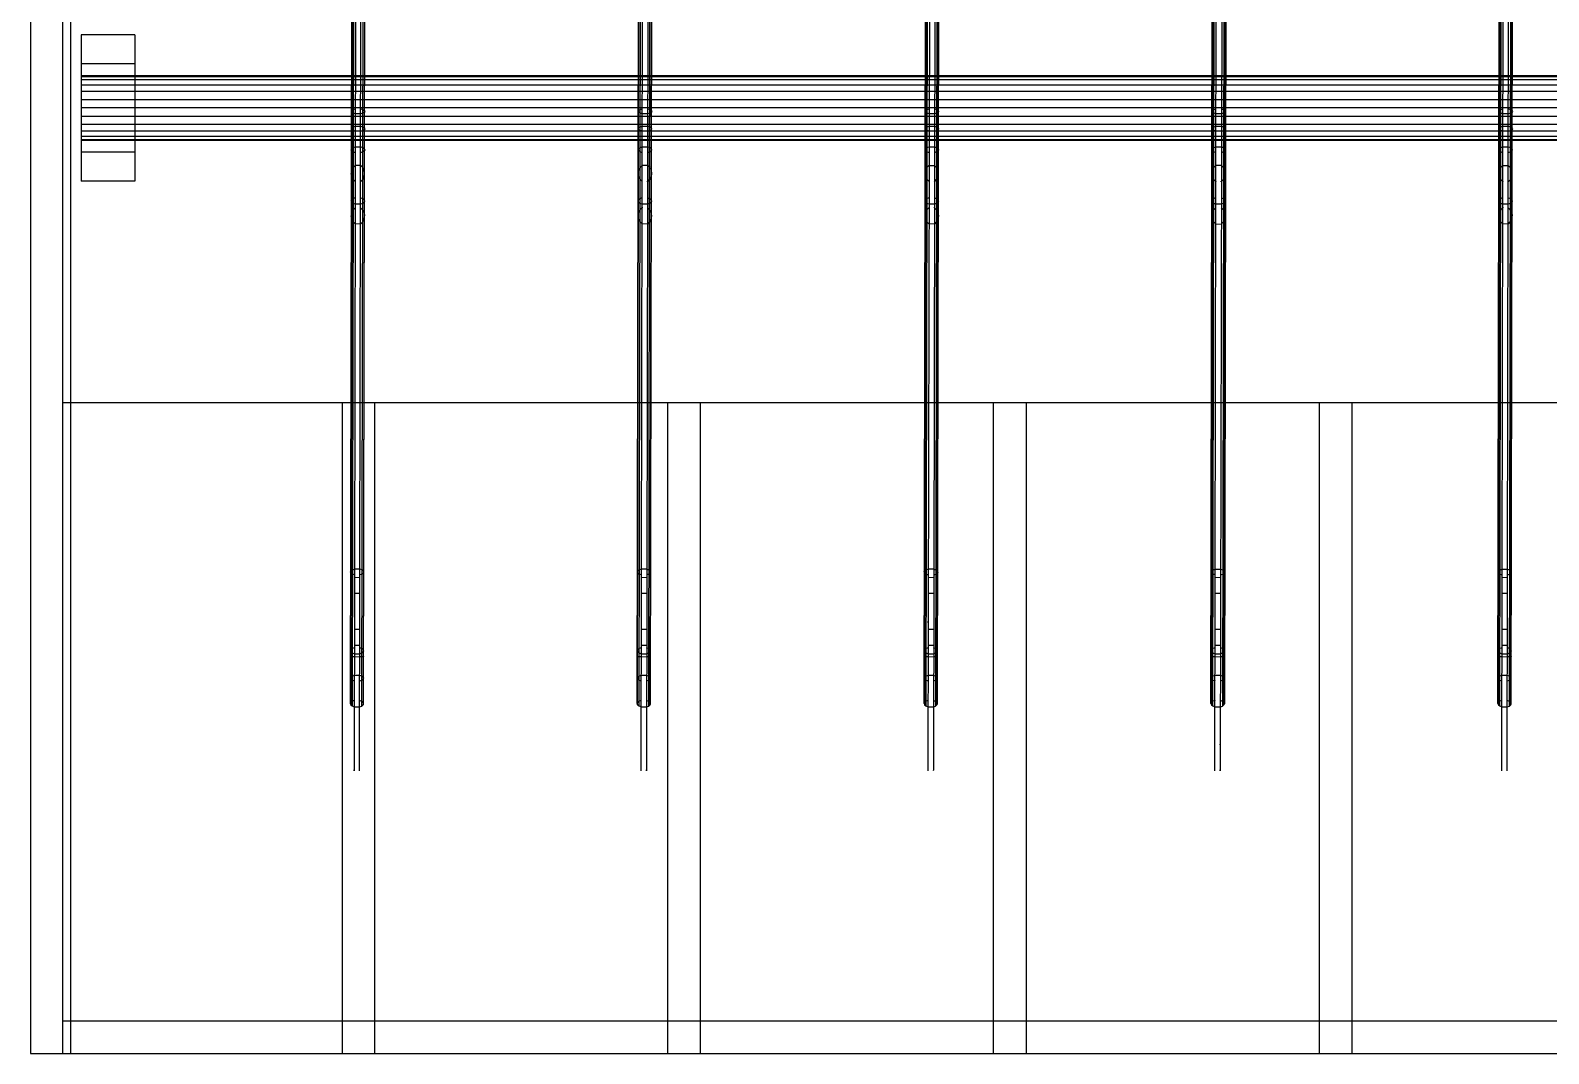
# Model space of a CAD drawing. Header units: inches. Extents: x 0 to 54693, y 0 to 31146.
# Drawn here: x 48653.8 to 49120, y 17643.4 to 17957.7 of the extents above; entities that cross this region are included whole.
import ezdxf

# ---------------------------------------------------------------- set-up
doc = ezdxf.new("R2010")
doc.units = ezdxf.units.IN
doc.header["$MEASUREMENT"] = 0
doc.layers.add('Added', color=3, linetype='Continuous')

msp = doc.modelspace()

# ---------------------------------------------------------------- linework, layer by layer
at = {"layer": 'Added', "linetype": 'Continuous', "lineweight": -2, "ltscale": 0.18}
for p, q in [((48653.82, 18243.35), (48653.82, 17643.35)), ((48663.82, 17643.35), (48663.82, 18243.35)), ((48666.24, 17643.35), (48666.24, 18224.35)), ((48754, 18140.19), (48753.23, 17730.21)), ((48754.88, 17730.2), (48755.65, 18140.18)), ((48841.32, 17730.21), (48842.09, 18140.19)), ((48843.73, 18139.88), (48842.97, 17730.2)), ((48930.18, 18140.19), (48929.41, 17730.21)), ((48931.82, 18140.18), (48931.06, 17730.5)), ((49017.5, 17730.21), (49018.27, 18140.19)), ((49019.91, 18139.88), (49019.14, 17730.2)), ((49105.59, 17730.51), (49106.35, 18140.19)), ((49107.23, 17730.2), (49108, 18140.18)), ((48752.72, 18114.77), (48752.04, 17750.87)), ((48752.87, 18115.08), (48752.19, 17750.48)), ((48753.3, 18115.36), (48752.62, 17750.14)), ((48755.57, 17750.13), (48756.25, 18115.34)), ((48756.68, 18115.06), (48756, 17750.46)), ((48756.15, 17750.85), (48756.83, 18114.75)), ((48840.13, 17750.87), (48840.81, 18114.77)), ((48840.28, 17750.48), (48840.96, 18115.08)), ((48840.7, 17750.14), (48841.39, 18115.36)), ((48843.66, 17750.13), (48844.34, 18115.34)), ((48844.09, 17750.46), (48844.77, 18115.06)), ((48844.24, 17750.85), (48844.92, 18114.75)), ((48928.22, 17750.87), (48928.9, 18114.77)), ((48929.05, 18115.08), (48928.36, 17750.48)), ((48929.48, 18115.36), (48928.79, 17750.14)), ((48932.43, 18115.34), (48931.75, 17750.13)), ((48932.18, 17750.46), (48932.86, 18115.06)), ((48932.33, 17750.85), (48933.01, 18114.75)), ((49016.3, 17750.87), (49016.99, 18114.77)), ((49017.14, 18115.08), (49016.45, 17750.48)), ((49016.88, 17750.14), (49017.57, 18115.36)), ((49020.52, 18115.34), (49019.83, 17750.13)), ((49020.26, 17750.46), (49020.95, 18115.06)), ((49021.1, 18114.75), (49020.42, 17750.85)), ((49104.39, 17750.87), (49105.07, 18114.77)), ((49104.54, 17750.48), (49105.22, 18115.08)), ((49104.97, 17750.14), (49105.65, 18115.36)), ((49107.92, 17750.13), (49108.61, 18115.34)), ((49108.35, 17750.46), (49109.04, 18115.06)), ((49108.5, 17750.85), (49109.19, 18114.75)), ((48685.9, 17956.35), (48669.45, 17956.35)), ((48669.45, 17956.35), (48669.45, 17911.35)), ((48685.9, 17956.35), (48685.9, 17911.35)), ((48685.9, 17947.35), (48669.45, 17947.35)), ((48669.45, 17943.85), (49623.59, 17943.85)), ((48669.45, 17943.85), (48669.45, 17943.51)), ((48669.45, 17943.51), (49623.59, 17943.51)), ((49623.59, 17942.51), (48669.45, 17942.51)), ((48669.45, 17940.92), (49623.59, 17940.92)), ((49623.59, 17938.85), (48669.45, 17938.85)), ((48669.45, 17936.44), (49623.59, 17936.44)), ((49623.59, 17933.85), (48669.45, 17933.85)), ((48752.38, 17932.81), (48752.53, 17933.11)), ((48752.53, 17933.11), (48752.96, 17933.37)), ((48752.96, 17933.37), (48753.61, 17933.56)), ((48755.26, 17933.55), (48755.91, 17933.36)), ((48755.91, 17933.36), (48756.34, 17933.09)), ((48756.34, 17933.09), (48756.49, 17932.79)), ((48840.47, 17932.81), (48840.62, 17933.11)), ((48840.62, 17933.11), (48841.05, 17933.37)), ((48841.05, 17933.37), (48841.7, 17933.56)), ((48843.35, 17933.55), (48844, 17933.36)), ((48844, 17933.36), (48844.43, 17933.09)), ((48844.43, 17933.09), (48844.58, 17932.79)), ((48928.56, 17932.81), (48928.71, 17933.11)), ((48928.71, 17933.11), (48929.14, 17933.37)), ((48929.14, 17933.37), (48929.79, 17933.56)), ((48931.44, 17933.55), (48932.09, 17933.36)), ((48932.09, 17933.36), (48932.52, 17933.09)), ((48932.52, 17933.09), (48932.67, 17932.79)), ((49016.64, 17932.81), (49016.79, 17933.11)), ((49016.79, 17933.11), (49017.22, 17933.37)), ((49017.22, 17933.37), (49017.88, 17933.56)), ((49019.52, 17933.55), (49020.18, 17933.36)), ((49020.18, 17933.36), (49020.61, 17933.09)), ((49020.61, 17933.09), (49020.76, 17932.79)), ((49104.73, 17932.81), (49104.88, 17933.11)), ((49104.88, 17933.11), (49105.31, 17933.37)), ((49105.31, 17933.37), (49105.97, 17933.56)), ((49107.61, 17933.55), (49108.27, 17933.36)), ((49108.27, 17933.36), (49108.7, 17933.09)), ((49108.7, 17933.09), (49108.84, 17932.79)), ((49623.59, 17931.26), (48669.45, 17931.26)), ((48669.45, 17928.85), (49623.59, 17928.85)), ((48752.53, 17932.51), (48752.38, 17932.81)), ((48752.96, 17932.25), (48752.53, 17932.51)), ((48752.95, 17928.07), (48753.6, 17928.26)), ((48753.61, 17932.05), (48752.96, 17932.25)), ((48753.6, 17928.26), (48755.25, 17928.26)), ((48755.26, 17932.04), (48753.61, 17932.05)), ((48755.25, 17928.26), (48755.9, 17928.05)), ((48755.91, 17932.23), (48755.26, 17932.04)), ((48756.34, 17932.49), (48755.91, 17932.23)), ((48756.49, 17932.79), (48756.34, 17932.49)), ((48840.62, 17932.51), (48840.47, 17932.81)), ((48841.05, 17932.25), (48840.62, 17932.51)), ((48841.04, 17928.07), (48841.69, 17928.26)), ((48841.7, 17932.05), (48841.05, 17932.25)), ((48841.69, 17928.26), (48843.34, 17928.26)), ((48843.35, 17932.04), (48841.7, 17932.05)), ((48843.34, 17928.26), (48843.99, 17928.05)), ((48844, 17932.23), (48843.35, 17932.04)), ((48844.43, 17932.49), (48844, 17932.23)), ((48844.58, 17932.79), (48844.43, 17932.49)), ((48928.71, 17932.51), (48928.56, 17932.81)), ((48929.13, 17932.25), (48928.71, 17932.51)), ((48929.79, 17932.05), (48929.13, 17932.25)), ((48929.13, 17928.07), (48929.78, 17928.26)), ((48929.78, 17928.26), (48931.43, 17928.26)), ((48931.43, 17932.04), (48929.79, 17932.05)), ((48932.09, 17932.23), (48931.43, 17932.04)), ((48931.43, 17928.26), (48932.08, 17928.05)), ((48932.52, 17932.49), (48932.09, 17932.23)), ((48932.67, 17932.79), (48932.52, 17932.49)), ((49016.79, 17932.51), (49016.64, 17932.81)), ((49017.22, 17932.25), (49016.79, 17932.51)), ((49017.21, 17928.07), (49017.87, 17928.26)), ((49017.88, 17932.05), (49017.22, 17932.25)), ((49017.87, 17928.26), (49019.51, 17928.26)), ((49019.52, 17932.04), (49017.88, 17932.05)), ((49019.51, 17928.26), (49020.17, 17928.05)), ((49020.18, 17932.23), (49019.52, 17932.04)), ((49020.61, 17932.49), (49020.18, 17932.23)), ((49020.76, 17932.79), (49020.61, 17932.49)), ((49104.88, 17932.51), (49104.73, 17932.81)), ((49105.31, 17932.25), (49104.88, 17932.51)), ((49105.3, 17928.07), (49105.96, 17928.26)), ((49105.96, 17932.05), (49105.31, 17932.25)), ((49107.61, 17932.04), (49105.96, 17932.05)), ((49105.96, 17928.26), (49107.6, 17928.26)), ((49107.6, 17928.26), (49108.26, 17928.05)), ((49108.26, 17932.23), (49107.61, 17932.04)), ((49108.69, 17932.49), (49108.26, 17932.23)), ((49108.84, 17932.79), (49108.69, 17932.49)), ((48669.45, 17926.78), (49623.59, 17926.78)), ((48669.45, 17925.19), (49623.59, 17925.19)), ((48669.45, 17924.19), (49623.59, 17924.19)), ((49623.59, 17923.85), (48669.45, 17923.85)), ((48752.37, 17927.48), (48752.52, 17927.79)), ((48752.52, 17927.16), (48752.37, 17927.48)), ((48752.52, 17927.79), (48752.95, 17928.07)), ((48752.95, 17926.88), (48752.52, 17927.16)), ((48753.6, 17926.67), (48752.95, 17926.88)), ((48755.9, 17926.86), (48755.25, 17926.66)), ((48755.9, 17928.05), (48756.33, 17927.77)), ((48756.33, 17927.14), (48755.9, 17926.86)), ((48756.33, 17927.77), (48756.48, 17927.45)), ((48756.48, 17927.45), (48756.33, 17927.14)), ((48840.46, 17927.48), (48840.61, 17927.79)), ((48840.61, 17927.16), (48840.46, 17927.48)), ((48840.61, 17927.79), (48841.04, 17928.07)), ((48841.04, 17926.88), (48840.61, 17927.16)), ((48841.69, 17926.67), (48841.04, 17926.88)), ((48843.99, 17926.86), (48843.33, 17926.66)), ((48843.99, 17928.05), (48844.42, 17927.77)), ((48844.42, 17927.14), (48843.99, 17926.86)), ((48844.42, 17927.77), (48844.57, 17927.45)), ((48844.57, 17927.45), (48844.42, 17927.14)), ((48928.55, 17927.48), (48928.7, 17927.79)), ((48928.7, 17927.16), (48928.55, 17927.48)), ((48928.7, 17927.79), (48929.13, 17928.07)), ((48929.12, 17926.88), (48928.7, 17927.16)), ((48929.78, 17926.67), (48929.12, 17926.88)), ((48932.08, 17926.86), (48931.42, 17926.66)), ((48932.08, 17928.05), (48932.51, 17927.77)), ((48932.51, 17927.14), (48932.08, 17926.86)), ((48932.51, 17927.77), (48932.66, 17927.45)), ((48932.66, 17927.45), (48932.51, 17927.14)), ((49016.63, 17927.48), (49016.78, 17927.79)), ((49016.78, 17927.16), (49016.63, 17927.48)), ((49016.78, 17927.79), (49017.21, 17928.07)), ((49017.21, 17926.88), (49016.78, 17927.16)), ((49017.87, 17926.67), (49017.21, 17926.88)), ((49020.17, 17926.86), (49019.51, 17926.66)), ((49020.17, 17928.05), (49020.6, 17927.77)), ((49020.6, 17927.14), (49020.17, 17926.86)), ((49020.6, 17927.77), (49020.75, 17927.45)), ((49020.75, 17927.45), (49020.6, 17927.14)), ((49104.72, 17927.48), (49104.87, 17927.79)), ((49104.87, 17927.16), (49104.72, 17927.48)), ((49104.87, 17927.79), (49105.3, 17928.07)), ((49105.3, 17926.88), (49104.87, 17927.16)), ((49105.95, 17926.67), (49105.3, 17926.88)), ((49108.25, 17926.86), (49107.6, 17926.66)), ((49108.68, 17927.14), (49108.25, 17926.86)), ((49108.26, 17928.05), (49108.69, 17927.77)), ((49108.83, 17927.45), (49108.68, 17927.14)), ((49108.69, 17927.77), (49108.83, 17927.45)), ((48669.45, 17920.35), (48685.9, 17920.35)), ((48752.36, 17921), (48752.51, 17921.36)), ((48752.51, 17920.64), (48752.36, 17921)), ((48752.51, 17921.36), (48752.94, 17921.68)), ((48752.94, 17920.32), (48752.51, 17920.64)), ((48752.94, 17921.68), (48753.59, 17921.9)), ((48753.59, 17920.09), (48752.94, 17920.32)), ((48753.59, 17921.9), (48755.24, 17921.89)), ((48755.89, 17920.31), (48755.23, 17920.08)), ((48755.24, 17921.89), (48755.89, 17921.66)), ((48755.89, 17921.66), (48756.32, 17921.34)), ((48756.32, 17920.62), (48755.89, 17920.31)), ((48756.32, 17921.34), (48756.47, 17920.98)), ((48756.47, 17920.98), (48756.32, 17920.62)), ((48840.45, 17921), (48840.6, 17921.36)), ((48840.59, 17920.64), (48840.45, 17921)), ((48841.02, 17920.32), (48840.59, 17920.64)), ((48840.6, 17921.36), (48841.03, 17921.68)), ((48841.68, 17920.09), (48841.02, 17920.32)), ((48841.03, 17921.68), (48841.68, 17921.9)), ((48841.68, 17921.9), (48843.33, 17921.89)), ((48843.98, 17920.31), (48843.32, 17920.08)), ((48843.33, 17921.89), (48843.98, 17921.66)), ((48843.98, 17921.66), (48844.41, 17921.34)), ((48844.41, 17920.62), (48843.98, 17920.31)), ((48844.41, 17921.34), (48844.56, 17920.98)), ((48844.56, 17920.98), (48844.41, 17920.62)), ((48928.53, 17921), (48928.68, 17921.36)), ((48928.68, 17920.64), (48928.53, 17921)), ((48928.68, 17921.36), (48929.11, 17921.68)), ((48929.11, 17920.32), (48928.68, 17920.64)), ((48929.11, 17921.68), (48929.77, 17921.9)), ((48929.77, 17920.09), (48929.11, 17920.32)), ((48929.77, 17921.9), (48931.41, 17921.89)), ((48931.41, 17921.89), (48932.07, 17921.66)), ((48932.07, 17920.31), (48931.41, 17920.08)), ((48932.07, 17921.66), (48932.5, 17921.34)), ((48932.5, 17920.62), (48932.07, 17920.31)), ((48932.5, 17921.34), (48932.65, 17920.98)), ((48932.65, 17920.98), (48932.5, 17920.62)), ((49016.62, 17921), (49016.77, 17921.36)), ((49016.77, 17920.64), (49016.62, 17921)), ((49016.77, 17921.36), (49017.2, 17921.68)), ((49017.2, 17920.32), (49016.77, 17920.64)), ((49017.2, 17921.68), (49017.86, 17921.9)), ((49017.85, 17920.09), (49017.2, 17920.32)), ((49017.86, 17921.9), (49019.5, 17921.89)), ((49019.5, 17921.89), (49020.16, 17921.66)), ((49020.15, 17920.31), (49019.5, 17920.08)), ((49020.58, 17920.62), (49020.15, 17920.31)), ((49020.16, 17921.66), (49020.59, 17921.34)), ((49020.73, 17920.98), (49020.58, 17920.62)), ((49020.59, 17921.34), (49020.73, 17920.98)), ((49104.71, 17921), (49104.86, 17921.36)), ((49104.86, 17920.64), (49104.71, 17921)), ((49104.86, 17921.36), (49105.29, 17921.68)), ((49105.29, 17920.32), (49104.86, 17920.64)), ((49105.29, 17921.68), (49105.95, 17921.9)), ((49105.94, 17920.09), (49105.29, 17920.32)), ((49105.95, 17921.9), (49107.59, 17921.89)), ((49107.59, 17921.89), (49108.24, 17921.66)), ((49108.24, 17920.31), (49107.59, 17920.08)), ((49108.24, 17921.66), (49108.67, 17921.34)), ((49108.67, 17920.62), (49108.24, 17920.31)), ((49108.67, 17921.34), (49108.82, 17920.98)), ((49108.82, 17920.98), (49108.67, 17920.62)), ((48752.5, 17914.71), (48752.34, 17913.71)), ((48752.93, 17915.57), (48752.5, 17914.71)), ((48752.93, 17915.57), (48753.58, 17916.2)), ((48755.23, 17916.19), (48753.58, 17916.2)), ((48755.88, 17915.56), (48755.23, 17916.19)), ((48756.31, 17914.69), (48755.88, 17915.56)), ((48756.46, 17913.69), (48756.31, 17914.69)), ((48840.43, 17913.71), (48840.58, 17914.71)), ((48841.01, 17915.57), (48840.58, 17914.71)), ((48841.01, 17915.57), (48841.67, 17916.2)), ((48843.32, 17916.19), (48841.67, 17916.2)), ((48843.97, 17915.56), (48843.32, 17916.19)), ((48843.97, 17915.56), (48844.4, 17914.69)), ((48844.4, 17914.69), (48844.54, 17913.69)), ((48928.52, 17913.71), (48928.67, 17914.71)), ((48929.1, 17915.57), (48928.67, 17914.71)), ((48928.67, 17914.71), (48929.1, 17915.57)), ((48929.76, 17916.2), (48929.1, 17915.57)), ((48929.76, 17916.2), (48931.4, 17916.19)), ((48932.06, 17915.56), (48931.4, 17916.19)), ((48932.48, 17914.69), (48932.06, 17915.56)), ((48932.63, 17913.69), (48932.48, 17914.69)), ((49016.61, 17913.71), (49016.76, 17914.71)), ((49017.19, 17915.57), (49016.76, 17914.71)), ((49016.76, 17914.71), (49017.19, 17915.57)), ((49017.85, 17916.2), (49017.19, 17915.57)), ((49019.49, 17916.19), (49017.85, 17916.2)), ((49020.14, 17915.56), (49019.49, 17916.19)), ((49020.57, 17914.69), (49020.14, 17915.56)), ((49020.57, 17914.69), (49020.72, 17913.69)), ((49104.7, 17913.71), (49104.85, 17914.71)), ((49105.28, 17915.57), (49104.85, 17914.71)), ((49105.28, 17915.57), (49105.93, 17916.2)), ((49105.93, 17916.2), (49107.58, 17916.19)), ((49107.58, 17916.19), (49108.23, 17915.56)), ((49108.23, 17915.56), (49108.66, 17914.69)), ((49108.81, 17913.69), (49108.66, 17914.69)), ((48685.9, 17911.35), (48669.45, 17911.35)), ((48752.49, 17912.71), (48752.34, 17913.71)), ((48752.92, 17911.84), (48752.49, 17912.71)), ((48752.92, 17911.84), (48753.57, 17911.2)), ((48755.22, 17911.19), (48755.87, 17911.82)), ((48756.3, 17912.69), (48755.87, 17911.82)), ((48756.3, 17912.69), (48756.46, 17913.69)), ((48840.58, 17912.71), (48840.43, 17913.71)), ((48840.58, 17912.71), (48841.01, 17911.84)), ((48841.01, 17911.84), (48841.66, 17911.2)), ((48841.66, 17911.2), (48841.66, 17911.46)), ((48843.31, 17911.19), (48843.96, 17911.82)), ((48843.31, 17911.19), (48843.31, 17911.39)), ((48843.96, 17911.82), (48844.39, 17912.69)), ((48844.39, 17912.69), (48843.96, 17911.82)), ((48844.54, 17913.69), (48844.39, 17912.69)), ((48928.52, 17913.71), (48928.67, 17912.71)), ((48929.1, 17911.84), (48928.67, 17912.71)), ((48929.75, 17911.2), (48929.1, 17911.84)), ((48931.39, 17911.19), (48932.05, 17911.82)), ((48932.05, 17911.82), (48932.48, 17912.69)), ((48932.48, 17912.69), (48932.05, 17911.82)), ((48932.48, 17912.69), (48932.63, 17913.69)), ((49016.61, 17913.71), (49016.76, 17912.71)), ((49016.76, 17912.71), (49017.18, 17911.84)), ((49017.84, 17911.2), (49017.18, 17911.84)), ((49017.84, 17911.4), (49017.84, 17911.2)), ((49019.48, 17911.19), (49020.14, 17911.82)), ((49019.48, 17911.19), (49019.48, 17911.39)), ((49020.57, 17912.69), (49020.14, 17911.82)), ((49020.72, 17913.69), (49020.57, 17912.69)), ((49104.84, 17912.71), (49104.7, 17913.71)), ((49105.27, 17911.84), (49104.84, 17912.71)), ((49105.27, 17911.84), (49105.93, 17911.2)), ((49105.93, 17911.4), (49105.93, 17911.2)), ((49107.57, 17911.19), (49108.23, 17911.82)), ((49108.66, 17912.69), (49108.23, 17911.82)), ((49108.66, 17912.69), (49108.81, 17913.69)), ((48752.33, 17905.27), (48752.48, 17905.68)), ((48752.48, 17904.86), (48752.33, 17905.27)), ((48752.48, 17905.68), (48752.91, 17906.03)), ((48752.91, 17906.03), (48753.56, 17906.29)), ((48755.21, 17906.28), (48755.86, 17906.02)), ((48755.86, 17906.02), (48756.29, 17905.66)), ((48756.29, 17905.66), (48756.44, 17905.25)), ((48756.44, 17905.25), (48756.29, 17904.84)), ((48840.42, 17905.27), (48840.57, 17905.68)), ((48840.57, 17904.86), (48840.42, 17905.27)), ((48840.57, 17905.68), (48841, 17906.03)), ((48841, 17906.03), (48841.65, 17906.29)), ((48843.3, 17906.28), (48843.95, 17906.02)), ((48843.95, 17906.02), (48844.38, 17905.66)), ((48844.38, 17905.66), (48844.53, 17905.25)), ((48844.53, 17905.25), (48844.38, 17904.84)), ((48928.5, 17905.27), (48928.65, 17905.68)), ((48928.65, 17904.86), (48928.5, 17905.27)), ((48928.65, 17905.68), (48929.09, 17906.03)), ((48929.09, 17906.03), (48929.74, 17906.29)), ((48931.38, 17906.28), (48932.04, 17906.02)), ((48932.04, 17906.02), (48932.47, 17905.66)), ((48932.47, 17905.66), (48932.62, 17905.25)), ((48932.62, 17905.25), (48932.47, 17904.84)), ((49016.59, 17905.27), (49016.74, 17905.68)), ((49016.74, 17904.86), (49016.59, 17905.27)), ((49016.74, 17905.68), (49017.17, 17906.03)), ((49017.17, 17906.03), (49017.83, 17906.29)), ((49019.47, 17906.28), (49020.13, 17906.02)), ((49020.13, 17906.02), (49020.56, 17905.66)), ((49020.7, 17905.25), (49020.55, 17904.84)), ((49020.56, 17905.66), (49020.7, 17905.25)), ((49104.68, 17905.27), (49104.83, 17905.68)), ((49104.83, 17904.86), (49104.68, 17905.27)), ((49104.83, 17905.68), (49105.26, 17906.03)), ((49105.26, 17906.03), (49105.92, 17906.29)), ((49107.56, 17906.28), (49108.22, 17906.02)), ((49108.22, 17906.02), (49108.64, 17905.66)), ((49108.64, 17905.66), (49108.79, 17905.25)), ((49108.79, 17905.25), (49108.64, 17904.84)), ((48752.47, 17901.71), (48752.32, 17900.71)), ((48752.47, 17899.71), (48752.32, 17900.71)), ((48752.47, 17901.71), (48752.9, 17902.57)), ((48752.91, 17904.51), (48752.48, 17904.86)), ((48753.56, 17903.2), (48752.9, 17902.57)), ((48753.56, 17904.25), (48752.91, 17904.51)), ((48755.2, 17904.24), (48753.56, 17904.25)), ((48755.86, 17904.49), (48755.2, 17904.24)), ((48755.2, 17903.19), (48755.86, 17902.56)), ((48756.29, 17904.84), (48755.86, 17904.49)), ((48756.28, 17901.69), (48755.86, 17902.56)), ((48756.28, 17901.69), (48756.43, 17900.69)), ((48756.28, 17899.69), (48756.43, 17900.69)), ((48840.41, 17900.71), (48840.56, 17901.71)), ((48840.56, 17899.71), (48840.41, 17900.71)), ((48840.99, 17902.57), (48840.56, 17901.71)), ((48840.99, 17904.51), (48840.57, 17904.86)), ((48841.65, 17904.25), (48840.99, 17904.51)), ((48841.65, 17903.2), (48840.99, 17902.57)), ((48843.29, 17904.24), (48841.65, 17904.25)), ((48841.65, 17903.37), (48841.65, 17903.2)), ((48843.95, 17904.49), (48843.29, 17904.24)), ((48843.29, 17903.19), (48843.94, 17902.56)), ((48844.37, 17901.69), (48843.94, 17902.56)), ((48844.38, 17904.84), (48843.95, 17904.49)), ((48844.37, 17901.69), (48844.52, 17900.69)), ((48844.52, 17900.69), (48844.37, 17899.69)), ((48928.65, 17901.71), (48928.5, 17900.71)), ((48928.5, 17900.71), (48928.64, 17899.71)), ((48929.08, 17904.51), (48928.65, 17904.86)), ((48928.65, 17901.71), (48929.08, 17902.57)), ((48929.74, 17904.25), (48929.08, 17904.51)), ((48929.73, 17903.2), (48929.08, 17902.57)), ((48931.38, 17904.24), (48929.74, 17904.25)), ((48932.04, 17904.49), (48931.38, 17904.24)), ((48931.38, 17903.19), (48931.38, 17903.36)), ((48932.03, 17902.56), (48931.38, 17903.19)), ((48932.46, 17901.69), (48932.03, 17902.56)), ((48932.47, 17904.84), (48932.04, 17904.49)), ((48932.46, 17901.69), (48932.61, 17900.69)), ((48932.61, 17900.69), (48932.46, 17899.69)), ((49016.74, 17901.71), (49016.58, 17900.71)), ((49016.73, 17899.71), (49016.58, 17900.71)), ((49017.17, 17904.51), (49016.74, 17904.86)), ((49016.74, 17901.71), (49017.17, 17902.57)), ((49017.82, 17904.25), (49017.17, 17904.51)), ((49017.17, 17902.57), (49017.82, 17903.2)), ((49019.47, 17904.24), (49017.82, 17904.25)), ((49020.12, 17904.49), (49019.47, 17904.24)), ((49020.12, 17902.56), (49019.47, 17903.19)), ((49020.55, 17904.84), (49020.12, 17904.49)), ((49020.55, 17901.69), (49020.12, 17902.56)), ((49020.7, 17900.69), (49020.54, 17899.69)), ((49020.7, 17900.69), (49020.55, 17901.69)), ((49104.82, 17901.71), (49104.67, 17900.71)), ((49104.82, 17899.71), (49104.67, 17900.71)), ((49105.25, 17902.57), (49104.82, 17901.71)), ((49105.26, 17904.51), (49104.83, 17904.86)), ((49105.25, 17902.57), (49105.91, 17903.2)), ((49105.91, 17904.25), (49105.26, 17904.51)), ((49107.56, 17904.24), (49105.91, 17904.25)), ((49105.91, 17903.37), (49105.91, 17903.2)), ((49108.21, 17904.49), (49107.56, 17904.24)), ((49107.56, 17903.19), (49107.56, 17903.36)), ((49108.21, 17902.56), (49107.56, 17903.19)), ((49108.64, 17904.84), (49108.21, 17904.49)), ((49108.64, 17901.69), (49108.21, 17902.56)), ((49108.63, 17899.69), (49108.78, 17900.69)), ((49108.64, 17901.69), (49108.78, 17900.69)), ((48752.9, 17898.84), (48752.47, 17899.71)), ((48753.55, 17898.2), (48752.9, 17898.84)), ((48755.19, 17898.19), (48753.55, 17898.2)), ((48755.19, 17898.19), (48755.85, 17898.82)), ((48755.85, 17898.82), (48756.28, 17899.69)), ((48840.56, 17899.71), (48840.98, 17898.84)), ((48841.64, 17898.2), (48840.98, 17898.84)), ((48843.28, 17898.19), (48841.64, 17898.2)), ((48843.94, 17898.82), (48843.28, 17898.19)), ((48844.37, 17899.69), (48843.94, 17898.82)), ((48843.94, 17898.82), (48844.37, 17899.69)), ((48929.07, 17898.84), (48928.64, 17899.71)), ((48929.07, 17898.84), (48929.72, 17898.2)), ((48931.37, 17898.19), (48929.72, 17898.2)), ((48932.03, 17898.82), (48931.37, 17898.19)), ((48932.03, 17898.82), (48932.46, 17899.69)), ((49016.73, 17899.71), (49017.16, 17898.84)), ((49017.81, 17898.2), (49017.16, 17898.84)), ((49017.81, 17898.2), (49019.46, 17898.19)), ((49019.46, 17898.19), (49020.11, 17898.82)), ((49020.11, 17898.82), (49020.54, 17899.69)), ((49105.25, 17898.84), (49104.82, 17899.71)), ((49105.9, 17898.2), (49105.25, 17898.84)), ((49107.55, 17898.19), (49105.9, 17898.2)), ((49107.55, 17898.19), (49108.2, 17898.82)), ((49108.63, 17899.69), (49108.2, 17898.82)), ((48663.82, 17843.35), (49643.53, 17843.35)), ((48749.56, 17843.35), (48749.56, 17643.35)), ((48759.56, 17643.35), (48759.56, 17843.35)), ((48849.56, 17643.35), (48849.56, 17843.35)), ((48859.56, 17643.35), (48859.56, 17843.35)), ((48949.56, 17643.35), (48949.56, 17843.35)), ((48959.56, 17843.35), (48959.56, 17643.35)), ((49049.56, 17843.35), (49049.56, 17643.35)), ((49059.56, 17843.35), (49059.56, 17643.35)), ((48752.26, 17791.66), (48752.11, 17791.3)), ((48752.26, 17790.94), (48752.11, 17791.3)), ((48752.26, 17791.66), (48752.7, 17791.98)), ((48752.69, 17790.62), (48752.26, 17790.94)), ((48753.35, 17790.39), (48752.69, 17790.62)), ((48752.7, 17791.98), (48753.35, 17792.2)), ((48754.99, 17792.19), (48753.35, 17792.2)), ((48753.35, 17789.67), (48754.99, 17789.66)), ((48755.65, 17791.96), (48754.99, 17792.19)), ((48755.65, 17790.61), (48754.99, 17790.38)), ((48756.08, 17791.64), (48755.65, 17791.96)), ((48756.08, 17790.92), (48755.65, 17790.61)), ((48756.23, 17791.28), (48756.08, 17791.64)), ((48756.08, 17790.92), (48756.23, 17791.28)), ((48840.2, 17791.3), (48840.35, 17791.66)), ((48840.2, 17791.3), (48840.35, 17790.94)), ((48840.35, 17791.66), (48840.78, 17791.98)), ((48840.35, 17790.94), (48840.78, 17790.62)), ((48841.44, 17792.2), (48840.78, 17791.98)), ((48841.43, 17790.39), (48840.78, 17790.62)), ((48841.43, 17789.67), (48843.08, 17789.66)), ((48843.08, 17792.19), (48841.44, 17792.2)), ((48843.08, 17792.19), (48843.74, 17791.96)), ((48843.73, 17790.61), (48843.08, 17790.38)), ((48844.16, 17790.92), (48843.73, 17790.61)), ((48844.17, 17791.64), (48843.74, 17791.96)), ((48844.16, 17790.92), (48844.31, 17791.28)), ((48844.31, 17791.28), (48844.17, 17791.64)), ((48928.29, 17791.3), (48928.44, 17791.66)), ((48928.44, 17790.94), (48928.29, 17791.3)), ((48928.87, 17791.98), (48928.44, 17791.66)), ((48928.44, 17790.94), (48928.87, 17790.62)), ((48929.53, 17792.2), (48928.87, 17791.98)), ((48928.87, 17790.62), (48929.52, 17790.39)), ((48929.52, 17789.67), (48931.17, 17789.66)), ((48931.17, 17792.19), (48929.53, 17792.2)), ((48931.17, 17792.19), (48931.83, 17791.96)), ((48931.17, 17790.38), (48931.82, 17790.61)), ((48932.25, 17790.92), (48931.82, 17790.61)), ((48932.25, 17791.64), (48931.83, 17791.96)), ((48932.25, 17791.64), (48932.4, 17791.28)), ((48932.4, 17791.28), (48932.25, 17790.92)), ((49016.38, 17791.3), (49016.53, 17791.66)), ((49016.38, 17791.3), (49016.53, 17790.94)), ((49016.53, 17791.66), (49016.96, 17791.98)), ((49016.53, 17790.94), (49016.96, 17790.62)), ((49016.96, 17791.98), (49017.61, 17792.2)), ((49017.61, 17790.39), (49016.96, 17790.62)), ((49017.61, 17792.2), (49019.26, 17792.19)), ((49017.61, 17789.67), (49019.25, 17789.66)), ((49019.26, 17792.19), (49019.91, 17791.96)), ((49019.26, 17790.38), (49019.91, 17790.61)), ((49019.91, 17791.96), (49020.34, 17791.64)), ((49020.34, 17790.92), (49019.91, 17790.61)), ((49020.49, 17791.28), (49020.34, 17791.64)), ((49020.34, 17790.92), (49020.49, 17791.28)), ((49104.62, 17791.66), (49104.47, 17791.3)), ((49104.47, 17791.3), (49104.62, 17790.94)), ((49105.05, 17791.98), (49104.62, 17791.66)), ((49105.05, 17790.62), (49104.62, 17790.94)), ((49105.05, 17791.98), (49105.7, 17792.2)), ((49105.05, 17790.62), (49105.7, 17790.39)), ((49105.7, 17792.2), (49107.35, 17792.19)), ((49105.7, 17789.67), (49107.34, 17789.66)), ((49107.34, 17790.38), (49108, 17790.61)), ((49107.35, 17792.19), (49108, 17791.96)), ((49108.43, 17791.64), (49108, 17791.96)), ((49108.43, 17790.92), (49108, 17790.61)), ((49108.58, 17791.28), (49108.43, 17791.64)), ((49108.43, 17790.92), (49108.58, 17791.28)), ((48754.98, 17784.69), (48753.34, 17784.7)), ((48843.07, 17784.69), (48841.42, 17784.7)), ((48931.16, 17784.69), (48929.51, 17784.7)), ((49019.25, 17784.69), (49017.6, 17784.7)), ((49107.33, 17784.69), (49105.69, 17784.7)), ((48929.5, 17775.67), (48929.5, 17776.2)), ((48753.32, 17773.7), (48754.96, 17773.69)), ((48841.4, 17773.7), (48843.05, 17773.69)), ((48929.49, 17773.7), (48931.14, 17773.69)), ((49017.58, 17773.7), (49019.22, 17773.69)), ((49105.67, 17773.7), (49107.31, 17773.69)), ((48752.22, 17767.48), (48752.07, 17767.11)), ((48752.07, 17767.11), (48752.22, 17766.75)), ((48752.07, 17765.29), (48752.22, 17765.32)), ((48752.22, 17765.26), (48752.07, 17765.29)), ((48752.65, 17767.79), (48752.22, 17767.48)), ((48752.22, 17766.75), (48752.65, 17766.43)), ((48752.22, 17765.32), (48752.65, 17765.35)), ((48752.64, 17765.23), (48752.22, 17765.26)), ((48753.3, 17765.2), (48752.64, 17765.23)), ((48753.3, 17768.01), (48752.65, 17767.79)), ((48752.65, 17766.43), (48753.3, 17766.2)), ((48752.65, 17765.35), (48753.3, 17765.37)), ((48753.3, 17766.2), (48754.95, 17766.19)), ((48754.94, 17765.19), (48753.3, 17765.2)), ((48754.95, 17768.73), (48753.31, 17768.74)), ((48754.94, 17765.36), (48755.6, 17765.33)), ((48755.6, 17765.21), (48754.94, 17765.19)), ((48755.6, 17767.77), (48754.95, 17768)), ((48754.95, 17766.19), (48755.6, 17766.42)), ((48756.03, 17767.46), (48755.6, 17767.77)), ((48755.6, 17766.42), (48756.03, 17766.73)), ((48755.6, 17765.33), (48756.03, 17765.3)), ((48756.03, 17765.24), (48755.6, 17765.21)), ((48756.18, 17767.09), (48756.03, 17767.46)), ((48756.03, 17766.73), (48756.18, 17767.09)), ((48756.03, 17765.3), (48756.18, 17765.27)), ((48756.18, 17765.27), (48756.03, 17765.24)), ((48840.15, 17765.29), (48840.3, 17765.32)), ((48840.3, 17765.26), (48840.15, 17765.29)), ((48840.31, 17767.48), (48840.16, 17767.11)), ((48840.16, 17767.11), (48840.31, 17766.75)), ((48840.3, 17765.32), (48840.73, 17765.35)), ((48840.73, 17765.23), (48840.3, 17765.26)), ((48840.74, 17767.79), (48840.31, 17767.48)), ((48840.31, 17766.75), (48840.74, 17766.43)), ((48840.73, 17765.35), (48841.39, 17765.37)), ((48841.39, 17765.2), (48840.73, 17765.23)), ((48841.39, 17768.01), (48840.74, 17767.79)), ((48840.74, 17766.43), (48841.39, 17766.2)), ((48843.04, 17768.73), (48841.39, 17768.74)), ((48841.39, 17766.2), (48843.03, 17766.19)), ((48843.03, 17765.19), (48841.39, 17765.2)), ((48843.03, 17766.19), (48843.69, 17766.42)), ((48843.03, 17765.36), (48843.69, 17765.33)), ((48843.69, 17765.21), (48843.03, 17765.19)), ((48843.69, 17767.77), (48843.04, 17768)), ((48844.12, 17767.46), (48843.69, 17767.77)), ((48843.69, 17766.42), (48844.12, 17766.73)), ((48843.69, 17765.33), (48844.12, 17765.3)), ((48844.12, 17765.24), (48843.69, 17765.21)), ((48844.27, 17767.09), (48844.12, 17767.46)), ((48844.12, 17766.73), (48844.27, 17767.09)), ((48844.12, 17765.3), (48844.27, 17765.27)), ((48844.27, 17765.27), (48844.12, 17765.24)), ((48928.24, 17765.29), (48928.39, 17765.32)), ((48928.39, 17765.26), (48928.24, 17765.29)), ((48928.4, 17767.48), (48928.25, 17767.11)), ((48928.25, 17767.11), (48928.39, 17766.75)), ((48928.39, 17766.75), (48928.82, 17766.43)), ((48928.39, 17765.32), (48928.82, 17765.35)), ((48928.82, 17765.23), (48928.39, 17765.26)), ((48928.83, 17767.79), (48928.4, 17767.48)), ((48928.82, 17766.43), (48929.48, 17766.2)), ((48928.82, 17765.35), (48929.48, 17765.37)), ((48929.48, 17765.2), (48928.82, 17765.23)), ((48929.48, 17768.01), (48928.83, 17767.79)), ((48931.13, 17768.73), (48929.48, 17768.74)), ((48929.48, 17766.2), (48931.12, 17766.19)), ((48931.12, 17765.19), (48929.48, 17765.2)), ((48931.12, 17766.19), (48931.78, 17766.42)), ((48931.12, 17765.36), (48931.78, 17765.33)), ((48931.77, 17765.21), (48931.12, 17765.19)), ((48931.78, 17767.77), (48931.13, 17768)), ((48932.2, 17765.24), (48931.77, 17765.21)), ((48932.21, 17767.46), (48931.78, 17767.77)), ((48931.78, 17766.42), (48932.21, 17766.73)), ((48931.78, 17765.33), (48932.2, 17765.3)), ((48932.2, 17765.3), (48932.35, 17765.27)), ((48932.35, 17765.27), (48932.2, 17765.24)), ((48932.36, 17767.09), (48932.21, 17767.46)), ((48932.21, 17766.73), (48932.36, 17767.09)), ((49016.48, 17767.48), (49016.33, 17767.11)), ((49016.33, 17767.11), (49016.48, 17766.75)), ((49016.33, 17765.29), (49016.48, 17765.32)), ((49016.48, 17765.26), (49016.33, 17765.29)), ((49016.91, 17767.79), (49016.48, 17767.48)), ((49016.48, 17766.75), (49016.91, 17766.43)), ((49016.48, 17765.32), (49016.91, 17765.35)), ((49016.91, 17765.23), (49016.48, 17765.26)), ((49017.57, 17768.01), (49016.91, 17767.79)), ((49016.91, 17766.43), (49017.57, 17766.2)), ((49016.91, 17765.35), (49017.56, 17765.37)), ((49017.56, 17765.2), (49016.91, 17765.23)), ((49019.21, 17765.19), (49017.56, 17765.2)), ((49019.22, 17768.73), (49017.57, 17768.74)), ((49017.57, 17766.2), (49019.21, 17766.19)), ((49019.87, 17767.77), (49019.21, 17768)), ((49019.21, 17766.19), (49019.87, 17766.42)), ((49019.21, 17765.36), (49019.86, 17765.33)), ((49019.86, 17765.21), (49019.21, 17765.19)), ((49019.86, 17765.33), (49020.29, 17765.3)), ((49020.29, 17765.24), (49019.86, 17765.21)), ((49020.3, 17767.46), (49019.87, 17767.77)), ((49019.87, 17766.42), (49020.3, 17766.73)), ((49020.29, 17765.3), (49020.44, 17765.27)), ((49020.44, 17765.27), (49020.29, 17765.24)), ((49020.45, 17767.09), (49020.3, 17767.46)), ((49020.3, 17766.73), (49020.45, 17767.09)), ((49104.57, 17767.48), (49104.42, 17767.11)), ((49104.42, 17767.11), (49104.57, 17766.75)), ((49104.42, 17765.29), (49104.57, 17765.32)), ((49104.57, 17765.26), (49104.42, 17765.29)), ((49105, 17767.79), (49104.57, 17767.48)), ((49104.57, 17766.75), (49105, 17766.43)), ((49104.57, 17765.32), (49105, 17765.35)), ((49105, 17765.23), (49104.57, 17765.26)), ((49105.66, 17768.01), (49105, 17767.79)), ((49105, 17766.43), (49105.65, 17766.2)), ((49105, 17765.35), (49105.65, 17765.37)), ((49105.65, 17765.2), (49105, 17765.23)), ((49105.65, 17766.2), (49107.3, 17766.19)), ((49107.3, 17765.19), (49105.65, 17765.2)), ((49107.3, 17768.73), (49105.66, 17768.74)), ((49107.96, 17767.77), (49107.3, 17768)), ((49107.3, 17766.19), (49107.95, 17766.42)), ((49107.3, 17765.36), (49107.95, 17765.33)), ((49107.95, 17765.21), (49107.3, 17765.19)), ((49107.95, 17766.42), (49108.38, 17766.73)), ((49107.95, 17765.33), (49108.38, 17765.3)), ((49108.38, 17765.24), (49107.95, 17765.21)), ((49108.38, 17767.46), (49107.96, 17767.77)), ((49108.53, 17767.09), (49108.38, 17767.46)), ((49108.38, 17766.73), (49108.53, 17767.09)), ((49108.38, 17765.3), (49108.53, 17765.27)), ((49108.53, 17765.27), (49108.38, 17765.24)), ((48752.2, 17759.03), (48752.05, 17758.7)), ((48752.05, 17758.7), (48752.2, 17758.38)), ((48752.63, 17759.31), (48752.2, 17759.03)), ((48752.2, 17758.38), (48752.63, 17758.09)), ((48753.29, 17759.51), (48752.63, 17759.31)), ((48752.63, 17758.09), (48753.29, 17757.88)), ((48754.93, 17759.5), (48753.29, 17759.51)), ((48755.59, 17759.29), (48754.93, 17759.5)), ((48754.93, 17757.87), (48755.59, 17758.08)), ((48756.02, 17759.01), (48755.59, 17759.29)), ((48755.59, 17758.08), (48756.02, 17758.36)), ((48756.17, 17758.68), (48756.02, 17759.01)), ((48756.02, 17758.36), (48756.17, 17758.68)), ((48840.29, 17759.03), (48840.14, 17758.7)), ((48840.14, 17758.7), (48840.29, 17758.38)), ((48840.72, 17759.31), (48840.29, 17759.03)), ((48840.29, 17758.38), (48840.72, 17758.09)), ((48841.38, 17759.51), (48840.72, 17759.31)), ((48840.72, 17758.09), (48841.37, 17757.88)), ((48843.02, 17759.5), (48841.38, 17759.51)), ((48843.68, 17759.29), (48843.02, 17759.5)), ((48843.02, 17757.87), (48843.67, 17758.08)), ((48843.67, 17758.08), (48844.1, 17758.36)), ((48844.1, 17759.01), (48843.68, 17759.29)), ((48844.25, 17758.68), (48844.1, 17759.01)), ((48844.1, 17758.36), (48844.25, 17758.68)), ((48928.38, 17759.03), (48928.23, 17758.7)), ((48928.23, 17758.7), (48928.38, 17758.38)), ((48928.81, 17759.31), (48928.38, 17759.03)), ((48928.38, 17758.38), (48928.81, 17758.09)), ((48929.46, 17759.51), (48928.81, 17759.31)), ((48928.81, 17758.09), (48929.46, 17757.88)), ((48931.11, 17759.5), (48929.46, 17759.51)), ((48931.76, 17759.29), (48931.11, 17759.5)), ((48931.11, 17757.87), (48931.76, 17758.08)), ((48932.19, 17759.01), (48931.76, 17759.29)), ((48931.76, 17758.08), (48932.19, 17758.36)), ((48932.34, 17758.68), (48932.19, 17759.01)), ((48932.19, 17758.36), (48932.34, 17758.68)), ((49016.47, 17759.03), (49016.32, 17758.7)), ((49016.32, 17758.7), (49016.47, 17758.38)), ((49016.9, 17759.31), (49016.47, 17759.03)), ((49016.47, 17758.38), (49016.9, 17758.09)), ((49017.55, 17759.51), (49016.9, 17759.31)), ((49016.9, 17758.09), (49017.55, 17757.88)), ((49019.2, 17759.5), (49017.55, 17759.51)), ((49019.19, 17757.87), (49019.85, 17758.08)), ((49019.85, 17759.29), (49019.2, 17759.5)), ((49020.28, 17759.01), (49019.85, 17759.29)), ((49019.85, 17758.08), (49020.28, 17758.36)), ((49020.43, 17758.68), (49020.28, 17759.01)), ((49020.28, 17758.36), (49020.43, 17758.68)), ((49104.56, 17759.03), (49104.41, 17758.7)), ((49104.41, 17758.7), (49104.56, 17758.38)), ((49104.99, 17759.31), (49104.56, 17759.03)), ((49104.56, 17758.38), (49104.98, 17758.09)), ((49104.98, 17758.09), (49105.64, 17757.88)), ((49105.64, 17759.51), (49104.99, 17759.31)), ((49107.29, 17759.5), (49105.64, 17759.51)), ((49107.28, 17757.87), (49107.94, 17758.08)), ((49107.94, 17759.29), (49107.29, 17759.5)), ((49108.37, 17759.01), (49107.94, 17759.29)), ((49107.94, 17758.08), (49108.37, 17758.36)), ((49108.52, 17758.68), (49108.37, 17759.01)), ((49108.37, 17758.36), (49108.52, 17758.68)), ((48752.19, 17751.25), (48752.04, 17750.87)), ((48752.62, 17751.59), (48752.19, 17751.25)), ((48753.27, 17751.83), (48752.62, 17751.59)), ((48755.57, 17751.57), (48754.92, 17751.82)), ((48756, 17751.23), (48755.57, 17751.57)), ((48756.15, 17750.85), (48756, 17751.23)), ((48840.28, 17751.25), (48840.13, 17750.87)), ((48840.71, 17751.59), (48840.28, 17751.25)), ((48841.36, 17751.83), (48840.71, 17751.59)), ((48843.66, 17751.57), (48843.01, 17751.82)), ((48844.09, 17751.23), (48843.66, 17751.57)), ((48844.24, 17750.85), (48844.09, 17751.23)), ((48928.37, 17751.25), (48928.22, 17750.87)), ((48928.8, 17751.59), (48928.37, 17751.25)), ((48929.45, 17751.83), (48928.8, 17751.59)), ((48931.75, 17751.57), (48931.1, 17751.82)), ((48932.18, 17751.23), (48931.75, 17751.57)), ((48932.33, 17750.85), (48932.18, 17751.23)), ((49016.45, 17751.25), (49016.3, 17750.87)), ((49016.88, 17751.59), (49016.45, 17751.25)), ((49017.54, 17751.83), (49016.88, 17751.59)), ((49019.84, 17751.57), (49019.18, 17751.82)), ((49020.27, 17751.23), (49019.84, 17751.57)), ((49020.42, 17750.85), (49020.27, 17751.23)), ((49104.54, 17751.25), (49104.39, 17750.87)), ((49104.97, 17751.59), (49104.54, 17751.25)), ((49105.63, 17751.83), (49104.97, 17751.59)), ((49107.93, 17751.57), (49107.27, 17751.82)), ((49108.35, 17751.23), (49107.93, 17751.57)), ((49108.5, 17750.85), (49108.35, 17751.23)), ((48752.04, 17750.87), (48752.19, 17750.48)), ((48752.19, 17750.48), (48752.62, 17750.14)), ((48752.62, 17750.14), (48753.27, 17749.89)), ((48753.27, 17749.89), (48754.92, 17749.89)), ((48754.92, 17749.89), (48755.57, 17750.13)), ((48755.57, 17750.13), (48756, 17750.46)), ((48756, 17750.46), (48756.15, 17750.85)), ((48840.13, 17750.87), (48840.28, 17750.48)), ((48840.28, 17750.48), (48840.7, 17750.14)), ((48840.7, 17750.14), (48841.36, 17749.89)), ((48841.36, 17749.89), (48843, 17749.89)), ((48843, 17749.89), (48843.66, 17750.13)), ((48843.66, 17750.13), (48844.09, 17750.46)), ((48844.09, 17750.46), (48844.24, 17750.85)), ((48928.22, 17750.87), (48928.36, 17750.48)), ((48928.36, 17750.48), (48928.79, 17750.14)), ((48928.79, 17750.14), (48929.45, 17749.89)), ((48929.45, 17749.89), (48931.09, 17749.89)), ((48931.09, 17749.89), (48931.75, 17750.13)), ((48931.75, 17750.13), (48932.18, 17750.46)), ((48932.18, 17750.46), (48932.33, 17750.85)), ((49016.3, 17750.87), (49016.45, 17750.48)), ((49016.45, 17750.48), (49016.88, 17750.14)), ((49016.88, 17750.14), (49017.54, 17749.89)), ((49017.54, 17749.89), (49019.18, 17749.89)), ((49019.18, 17749.89), (49019.83, 17750.13)), ((49019.83, 17750.13), (49020.26, 17750.46)), ((49020.26, 17750.46), (49020.42, 17750.85)), ((49104.39, 17750.87), (49104.54, 17750.48)), ((49104.54, 17750.48), (49104.97, 17750.14)), ((49104.97, 17750.14), (49105.62, 17749.89)), ((49105.62, 17749.89), (49107.27, 17749.89)), ((49107.27, 17749.89), (49107.92, 17750.13)), ((49107.92, 17750.13), (49108.35, 17750.46)), ((49108.35, 17750.46), (49108.5, 17750.85)), ((48842.98, 17738.41), (48842.98, 17738.18)), ((49019.16, 17738.18), (49019.16, 17738.41)), ((48753.23, 17730.21), (48753.23, 17730.51)), ((48842.97, 17730.2), (48842.97, 17730.5)), ((48931.06, 17730.5), (48931.05, 17730.2)), ((49019.14, 17730.2), (49019.14, 17730.5)), ((49105.59, 17730.21), (49105.59, 17730.51)), ((49643.53, 17653.35), (48663.82, 17653.35)), ((48653.82, 17643.35), (50653.23, 17643.35))]:
    msp.add_line(p, q, dxfattribs=at)

doc.saveas('drawing.dxf')
